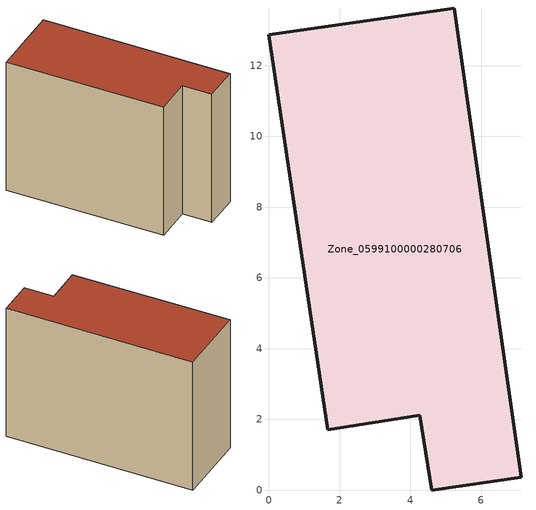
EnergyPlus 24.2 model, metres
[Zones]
Zone_0599100000280706
 floor ground (C_G): 0,12.87 5.24,13.63 7.13,0.36 4.6,0 4.27,2.11 1.67,1.7 z0
 wall outside (C_F): 5.24,13.63 0,12.87 1.67,1.7 4.27,2.11 4.6,0 7.13,0.36 5.24,13.63 z0:9.99
 roof outside (C_R): 7.13,0.36 5.24,13.63 0,12.87 1.67,1.7 4.27,2.11 4.6,0 z9.99
[BUILDING]
Pand.0599100000280706: North Axis=0; Terrain=City; Loads Convergence Tolerance Value=0.04; Temperature Convergence Tolerance Value=0.4; Solar Distribution=FullExterior; Maximum Number of Warmup Days=25; Minimum Number of Warmup Days=1
[Site:Location]
Rotterdam.The.Hague.AP_ZH_NLD Design_Conditions: Latitude=51.96; Longitude=4.45; Time Zone=1; Elevation=-4.5
[SITE:GROUNDTEMPERATURE:BUILDINGSURFACE]
18, 18, 18, 18, 18, 18, 18, 18, 18, 18, 18, 18
[MATERIAL] Thermal Absorptance=0.9; Solar Absorptance=0.7; Visible Absorptance=0.7
Name | Roughness | Thickness | Conductivity | Density | Specific Heat
G.TI.1946 | MediumSmooth | 0.15 | 1 | 540 | 1210
F.TI.1946 | Rough | 0.3 | 0.857143 | 1920 | 840
R.TI.1946 | MediumRough | 0.2 | 0.1 | 1500 | 1000
[CONSTRUCTION]
C_G: G.TI.1946
C_F: F.TI.1946
C_R: R.TI.1946
[ZONE]
Zone_0599100000280706: Type=1; Multiplier=1; Ceiling Height=Autocalculate; Volume=Autocalculate; Floor Area=autocalculate; Part of Total Floor Area=Yes
[ZONEINFILTRATION:DESIGNFLOWRATE]
Infil_Zone_0599100000280706: Zone or ZoneList or Space or SpaceList=Zone_0599100000280706; Schedule=AlwaysOn; Design Flow Rate Calculation Method=Flow/Area; Flow Rate per Floor Area=0.003; Constant Term Coefficient=1; Temperature Term Coefficient=0; Velocity Term Coefficient=0; Velocity Squared Term Coefficient=0
[HVACTEMPLATE:ZONE:IDEALLOADSAIRSYSTEM]
Zone_0599100000280706: Maximum Heating Supply Air Temperature=50; Minimum Cooling Supply Air Temperature=13; Maximum Heating Supply Air Humidity Ratio=0.0156; Minimum Cooling Supply Air Humidity Ratio=0.0077; Heating Limit=NoLimit; Cooling Limit=NoLimit; Dehumidification Control Type=ConstantSensibleHeatRatio; Cooling Sensible Heat Ratio=0.7; Dehumidification Setpoint=60; Humidification Control Type=None; Humidification Setpoint=30; Outdoor Air Method=None; Outdoor Air Flow Rate per Person=0.00944; Outdoor Air Flow Rate per Zone Floor Area=0; Outdoor Air Flow Rate per Zone=0; Demand Controlled Ventilation Type=None; Outdoor Air Economizer Type=NoEconomizer; Heat Recovery Type=None; Sensible Heat Recovery Effectiveness=0.7; Latent Heat Recovery Effectiveness=0.65
[ZONECONTROL:THERMOSTAT]
ThermostatControl_Zone_0599100000280706: Zone or ZoneList=Zone_0599100000280706; Control Type Schedule=DualSetpointControlType; Control 1=Thermostat_Zone_0599100000280706; Temperature Difference Between Cutout And Setpoint=0
[THERMOSTATSETPOINT:DUALSETPOINT]
Thermostat_Zone_0599100000280706: Heating Setpoint Temperature Schedule=HeatingSetpoint_Zone_0599100000280706; Cooling Setpoint Temperature Schedule=CoolingSetpoint_Zone_0599100000280706
[SCHEDULE:COMPACT]
HeatingSetpoint_Zone_0599100000280706: Through: 12/31, For: AllDays, Until: 24:00, 21
CoolingSetpoint_Zone_0599100000280706: Through: 12/31, For: AllDays, Until: 24:00, 24
DualSetpointControlType: Through: 12/31, For: AllDays, Until: 24:00, 4
AlwaysOn: Through: 12/31, For: AllDays, Until: 24:00, 1
